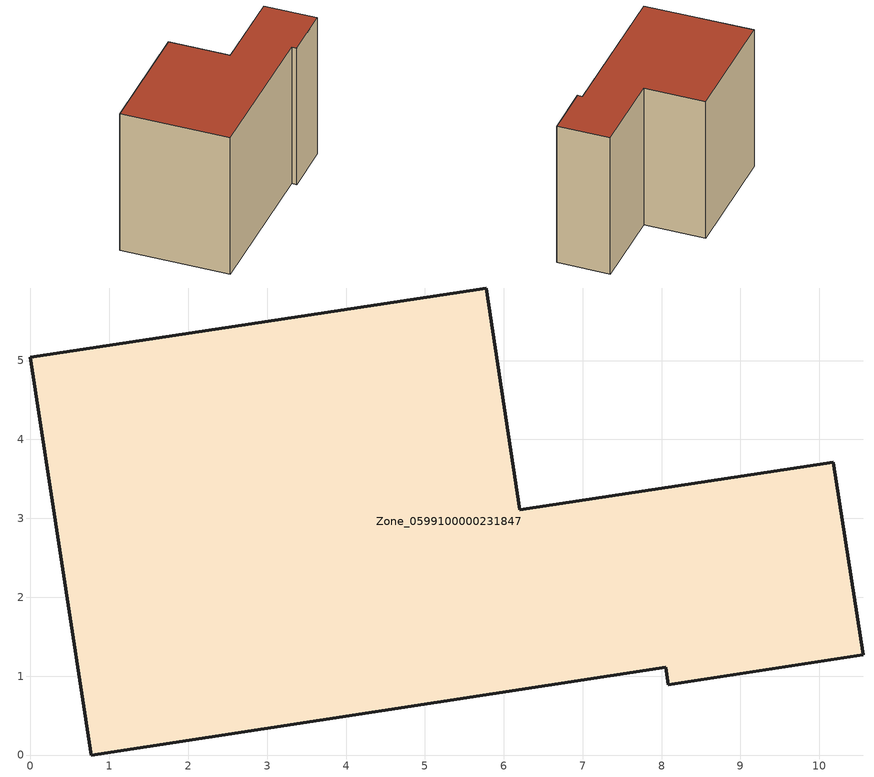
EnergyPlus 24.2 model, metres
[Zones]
Zone_0599100000231847
 floor ground (C_G): 10.17,3.71 10.55,1.27 8.08,0.89 8.05,1.11 0.77,0 0,5.04 5.78,5.92 6.2,3.11 z0
 wall outside (C_F): 5.78,5.92 0,5.04 0.77,0 8.05,1.11 8.08,0.89 10.55,1.27 10.17,3.71 6.2,3.11 5.78,5.92 z0:7.11
 roof outside (C_R): 0.77,0 8.05,1.11 8.08,0.89 10.55,1.27 10.17,3.71 6.2,3.11 5.78,5.92 0,5.04 z7.11
[BUILDING]
Pand.0599100000231847: North Axis=0; Terrain=City; Loads Convergence Tolerance Value=0.04; Temperature Convergence Tolerance Value=0.4; Solar Distribution=FullExterior; Maximum Number of Warmup Days=25; Minimum Number of Warmup Days=1
[Site:Location]
Rotterdam.The.Hague.AP_ZH_NLD Design_Conditions: Latitude=51.96; Longitude=4.45; Time Zone=1; Elevation=-4.5
[SITE:GROUNDTEMPERATURE:BUILDINGSURFACE]
18, 18, 18, 18, 18, 18, 18, 18, 18, 18, 18, 18
[MATERIAL] Thermal Absorptance=0.9; Solar Absorptance=0.7; Visible Absorptance=0.7
Name | Roughness | Thickness | Conductivity | Density | Specific Heat
G.TI.1946 | MediumSmooth | 0.15 | 1 | 540 | 1210
F.TI.1946 | Rough | 0.3 | 0.857143 | 1920 | 840
R.TI.1946 | MediumRough | 0.2 | 0.1 | 1500 | 1000
[CONSTRUCTION]
C_G: G.TI.1946
C_F: F.TI.1946
C_R: R.TI.1946
[ZONE]
Zone_0599100000231847: Type=1; Multiplier=1; Ceiling Height=Autocalculate; Volume=Autocalculate; Floor Area=autocalculate; Part of Total Floor Area=Yes
[ZONEINFILTRATION:DESIGNFLOWRATE]
Infil_Zone_0599100000231847: Zone or ZoneList or Space or SpaceList=Zone_0599100000231847; Schedule=AlwaysOn; Design Flow Rate Calculation Method=Flow/Area; Flow Rate per Floor Area=0.003; Constant Term Coefficient=1; Temperature Term Coefficient=0; Velocity Term Coefficient=0; Velocity Squared Term Coefficient=0
[HVACTEMPLATE:ZONE:IDEALLOADSAIRSYSTEM]
Zone_0599100000231847: Maximum Heating Supply Air Temperature=50; Minimum Cooling Supply Air Temperature=13; Maximum Heating Supply Air Humidity Ratio=0.0156; Minimum Cooling Supply Air Humidity Ratio=0.0077; Heating Limit=NoLimit; Cooling Limit=NoLimit; Dehumidification Control Type=ConstantSensibleHeatRatio; Cooling Sensible Heat Ratio=0.7; Dehumidification Setpoint=60; Humidification Control Type=None; Humidification Setpoint=30; Outdoor Air Method=None; Outdoor Air Flow Rate per Person=0.00944; Outdoor Air Flow Rate per Zone Floor Area=0; Outdoor Air Flow Rate per Zone=0; Demand Controlled Ventilation Type=None; Outdoor Air Economizer Type=NoEconomizer; Heat Recovery Type=None; Sensible Heat Recovery Effectiveness=0.7; Latent Heat Recovery Effectiveness=0.65
[ZONECONTROL:THERMOSTAT]
ThermostatControl_Zone_0599100000231847: Zone or ZoneList=Zone_0599100000231847; Control Type Schedule=DualSetpointControlType; Control 1=Thermostat_Zone_0599100000231847; Temperature Difference Between Cutout And Setpoint=0
[THERMOSTATSETPOINT:DUALSETPOINT]
Thermostat_Zone_0599100000231847: Heating Setpoint Temperature Schedule=HeatingSetpoint_Zone_0599100000231847; Cooling Setpoint Temperature Schedule=CoolingSetpoint_Zone_0599100000231847
[SCHEDULE:COMPACT]
HeatingSetpoint_Zone_0599100000231847: Through: 12/31, For: AllDays, Until: 24:00, 21
CoolingSetpoint_Zone_0599100000231847: Through: 12/31, For: AllDays, Until: 24:00, 24
DualSetpointControlType: Through: 12/31, For: AllDays, Until: 24:00, 4
AlwaysOn: Through: 12/31, For: AllDays, Until: 24:00, 1
